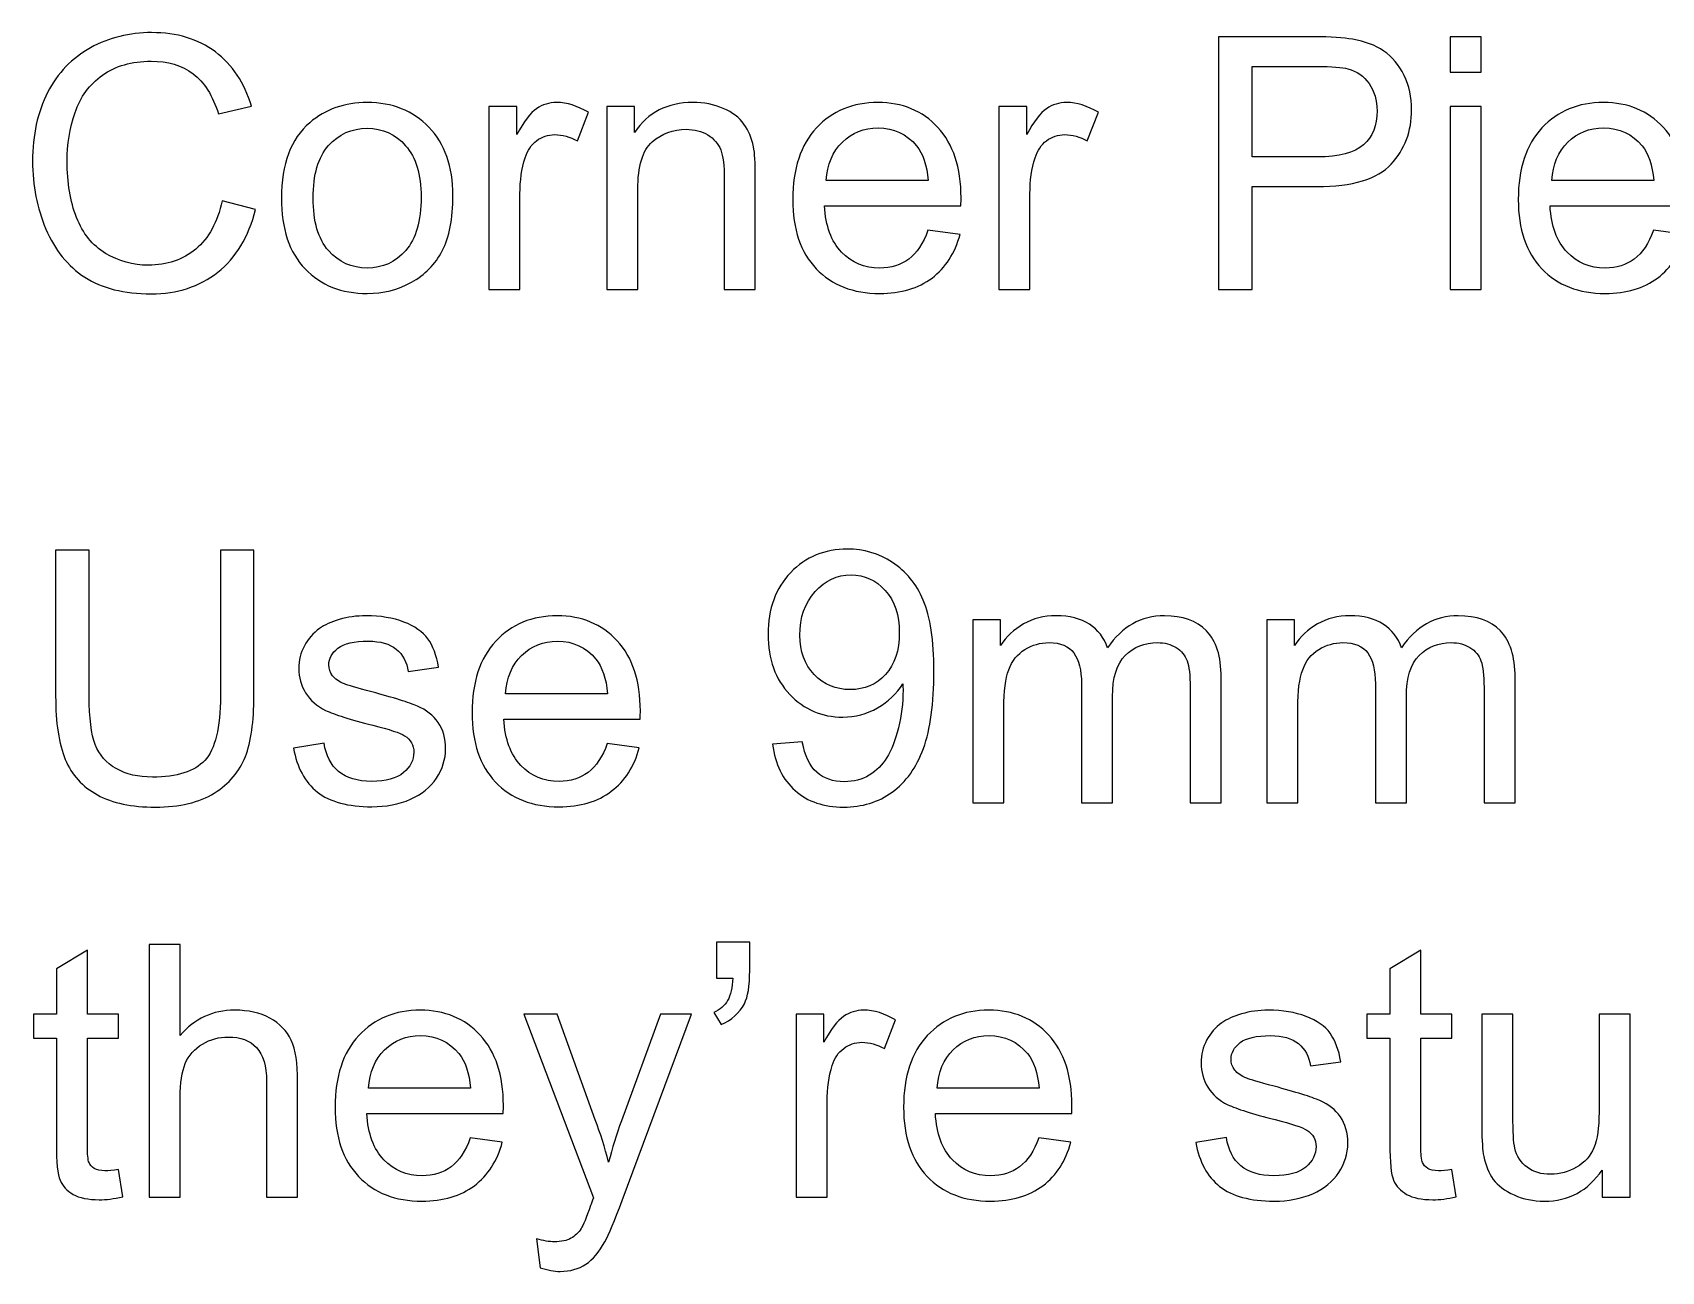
# Model space of a CAD drawing. Header units: centimetres. Extents: x 33 to 211, y -118 to 32.
# Drawn here: x 62.74 to 74.46, y -54.02 to -45.1 of the extents above; entities that cross this region are included whole.
import ezdxf

# ---------------------------------------------------------------- set-up
doc = ezdxf.new("R2010")
doc.units = ezdxf.units.CM
doc.header["$MEASUREMENT"] = 0
doc.layers.add('Layer 1', color=7, linetype='Continuous')

msp = doc.modelspace()

# ---------------------------------------------------------------- linework, layer by layer
at = {"layer": 'Layer 1', "color": 250}
for points, knots in [([(64.10007, -46.31407), (64.10007, -46.31407), (64.34137, -46.37503), (64.34137, -46.37503), (64.29099, -46.57272), (64.2004, -46.72301), (64.06959, -46.82672), (63.93878, -46.93044), (63.77876, -46.98251), (63.58953, -46.98251), (63.39395, -46.98251), (63.23478, -46.94272), (63.11201, -46.86271), (62.98924, -46.78312), (62.89611, -46.66755), (62.83219, -46.51642), (62.76826, -46.36487), (62.73609, -46.20273), (62.73609, -46.02916), (62.73609, -45.83993), (62.77207, -45.67483), (62.84446, -45.53386), (62.91685, -45.39289), (63.01972, -45.28579), (63.15307, -45.21255), (63.28642, -45.13932), (63.43332, -45.10291), (63.59334, -45.10291), (63.77537, -45.10291), (63.9282, -45.14905), (64.05181, -45.24176), (64.17585, -45.33447), (64.26221, -45.46444), (64.31089, -45.63208), (64.31089, -45.63208), (64.07467, -45.68796), (64.07467, -45.68796), (64.03276, -45.55588), (63.97138, -45.45936), (63.89137, -45.39924), (63.81136, -45.33871), (63.7106, -45.30865), (63.58911, -45.30865), (63.44983, -45.30865), (63.33299, -45.34209), (63.23943, -45.40898), (63.14588, -45.47587), (63.07984, -45.56604), (63.04216, -45.67864), (63.00406, -45.79167), (62.98501, -45.90809), (62.98501, -46.02789), (62.98501, -46.18241), (63.00745, -46.31745), (63.05232, -46.4326), (63.09719, -46.54817), (63.16704, -46.63411), (63.26187, -46.69126), (63.3567, -46.74841), (63.45914, -46.77677), (63.56963, -46.77677), (63.70425, -46.77677), (63.81771, -46.73782), (63.91084, -46.66035), (64.00397, -46.58246), (64.06705, -46.46731), (64.10007, -46.31407)], [0, 0, 0, 0, 0.04545455, 0.04545455, 0.04545455, 0.09090909, 0.09090909, 0.09090909, 0.13636364, 0.13636364, 0.13636364, 0.18181818, 0.18181818, 0.18181818, 0.22727273, 0.22727273, 0.22727273, 0.27272727, 0.27272727, 0.27272727, 0.31818182, 0.31818182, 0.31818182, 0.36363636, 0.36363636, 0.36363636, 0.40909091, 0.40909091, 0.40909091, 0.45454545, 0.45454545, 0.45454545, 0.5, 0.5, 0.5, 0.54545455, 0.54545455, 0.54545455, 0.59090909, 0.59090909, 0.59090909, 0.63636364, 0.63636364, 0.63636364, 0.68181818, 0.68181818, 0.68181818, 0.72727273, 0.72727273, 0.72727273, 0.77272727, 0.77272727, 0.77272727, 0.81818182, 0.81818182, 0.81818182, 0.86363636, 0.86363636, 0.86363636, 0.90909091, 0.90909091, 0.90909091, 0.95454545, 0.95454545, 0.95454545, 1, 1, 1, 1]), ([(71.27429, -46.95203), (71.27429, -46.95203), (71.27429, -45.13339), (71.27429, -45.13339), (71.27429, -45.13339), (71.96094, -45.13339), (71.96094, -45.13339), (72.08159, -45.13339), (72.17387, -45.13932), (72.2378, -45.15075), (72.32712, -45.16556), (72.40205, -45.19393), (72.46259, -45.23541), (72.52312, -45.27732), (72.57181, -45.33574), (72.60864, -45.41067), (72.64547, -45.4856), (72.66367, -45.56815), (72.66367, -45.65832), (72.66367, -45.81242), (72.61456, -45.94323), (72.51593, -46.04991), (72.41771, -46.15701), (72.23949, -46.21035), (71.9821, -46.21035), (71.9821, -46.21035), (71.51559, -46.21035), (71.51559, -46.21035), (71.51559, -46.21035), (71.51559, -46.95203), (71.51559, -46.95203), (71.51559, -46.95203), (71.27429, -46.95203), (71.27429, -46.95203)], [0, 0, 0, 0, 0.09090909, 0.09090909, 0.09090909, 0.18181818, 0.18181818, 0.18181818, 0.27272727, 0.27272727, 0.27272727, 0.36363636, 0.36363636, 0.36363636, 0.45454545, 0.45454545, 0.45454545, 0.54545455, 0.54545455, 0.54545455, 0.63636364, 0.63636364, 0.63636364, 0.72727273, 0.72727273, 0.72727273, 0.81818182, 0.81818182, 0.81818182, 0.90909091, 0.90909091, 0.90909091, 1, 1, 1, 1]), ([(72.94053, -45.38739), (72.94053, -45.38739), (72.94053, -45.13339), (72.94053, -45.13339), (72.94053, -45.13339), (73.16405, -45.13339), (73.16405, -45.13339), (73.16405, -45.13339), (73.16405, -45.38739), (73.16405, -45.38739), (73.16405, -45.38739), (72.94053, -45.38739), (72.94053, -45.38739)], [0, 0, 0, 0, 0.25, 0.25, 0.25, 0.5, 0.5, 0.5, 0.75, 0.75, 0.75, 1, 1, 1, 1]), ([(71.51559, -45.99699), (71.51559, -45.99699), (71.98549, -45.99699), (71.98549, -45.99699), (72.14128, -45.99699), (72.25134, -45.9682), (72.31696, -45.91021), (72.38215, -45.85221), (72.41475, -45.77093), (72.41475, -45.66552), (72.41475, -45.58974), (72.3957, -45.52455), (72.35718, -45.47036), (72.31865, -45.41618), (72.26785, -45.38019), (72.2052, -45.36284), (72.16456, -45.35225), (72.08963, -45.34675), (71.98083, -45.34675), (71.98083, -45.34675), (71.51559, -45.34675), (71.51559, -45.34675), (71.51559, -45.34675), (71.51559, -45.99699), (71.51559, -45.99699)], [0, 0, 0, 0, 0.125, 0.125, 0.125, 0.25, 0.25, 0.25, 0.375, 0.375, 0.375, 0.5, 0.5, 0.5, 0.625, 0.625, 0.625, 0.75, 0.75, 0.75, 0.875, 0.875, 0.875, 1, 1, 1, 1]), ([(64.52721, -46.2929), (64.52721, -46.04948), (64.59494, -45.86914), (64.73083, -45.75188), (64.84386, -45.65451), (64.98229, -45.60583), (65.14528, -45.60583), (65.32604, -45.60583), (65.47421, -45.6651), (65.58935, -45.78363), (65.70408, -45.90174), (65.76165, -46.06557), (65.76165, -46.27427), (65.76165, -46.44361), (65.73625, -46.57653), (65.68545, -46.67348), (65.63465, -46.77042), (65.56057, -46.84577), (65.4632, -46.89954), (65.36626, -46.9533), (65.26, -46.97997), (65.14528, -46.97997), (64.9607, -46.97997), (64.81169, -46.92113), (64.69781, -46.80302), (64.58394, -46.68491), (64.52721, -46.51473), (64.52721, -46.2929)], [0, 0, 0, 0, 0.11111111, 0.11111111, 0.11111111, 0.22222222, 0.22222222, 0.22222222, 0.33333333, 0.33333333, 0.33333333, 0.44444444, 0.44444444, 0.44444444, 0.55555556, 0.55555556, 0.55555556, 0.66666667, 0.66666667, 0.66666667, 0.77777778, 0.77777778, 0.77777778, 0.88888889, 0.88888889, 0.88888889, 1, 1, 1, 1]), ([(66.02115, -46.95203), (66.02115, -46.95203), (66.02115, -45.63377), (66.02115, -45.63377), (66.02115, -45.63377), (66.22181, -45.63377), (66.22181, -45.63377), (66.22181, -45.63377), (66.22181, -45.8357), (66.22181, -45.8357), (66.27303, -45.74214), (66.32045, -45.68034), (66.36405, -45.6507), (66.40765, -45.62065), (66.45549, -45.60583), (66.50756, -45.60583), (66.58291, -45.60583), (66.65954, -45.62954), (66.73743, -45.67653), (66.73743, -45.67653), (66.65784, -45.88269), (66.65784, -45.88269), (66.60366, -45.85221), (66.54947, -45.83697), (66.49528, -45.83697), (66.4466, -45.83697), (66.403, -45.85179), (66.36447, -45.881), (66.32595, -45.91021), (66.29843, -45.95085), (66.28192, -46.00292), (66.25695, -46.08208), (66.24467, -46.16886), (66.24467, -46.26327), (66.24467, -46.26327), (66.24467, -46.95203), (66.24467, -46.95203), (66.24467, -46.95203), (66.02115, -46.95203), (66.02115, -46.95203)], [0, 0, 0, 0, 0.07692308, 0.07692308, 0.07692308, 0.15384615, 0.15384615, 0.15384615, 0.23076923, 0.23076923, 0.23076923, 0.30769231, 0.30769231, 0.30769231, 0.38461538, 0.38461538, 0.38461538, 0.46153846, 0.46153846, 0.46153846, 0.53846154, 0.53846154, 0.53846154, 0.61538462, 0.61538462, 0.61538462, 0.69230769, 0.69230769, 0.69230769, 0.76923077, 0.76923077, 0.76923077, 0.84615385, 0.84615385, 0.84615385, 0.92307692, 0.92307692, 0.92307692, 1, 1, 1, 1]), ([(66.86951, -46.95203), (66.86951, -46.95203), (66.86951, -45.63377), (66.86951, -45.63377), (66.86951, -45.63377), (67.07017, -45.63377), (67.07017, -45.63377), (67.07017, -45.63377), (67.07017, -45.82088), (67.07017, -45.82088), (67.16669, -45.67737), (67.30639, -45.60583), (67.48885, -45.60583), (67.56843, -45.60583), (67.64125, -45.62022), (67.70771, -45.64859), (67.77417, -45.67695), (67.82413, -45.71463), (67.85715, -45.76077), (67.89017, -45.80691), (67.91345, -45.86195), (67.92657, -45.92545), (67.93462, -45.96693), (67.93885, -46.03932), (67.93885, -46.14262), (67.93885, -46.14262), (67.93885, -46.95203), (67.93885, -46.95203), (67.93885, -46.95203), (67.71533, -46.95203), (67.71533, -46.95203), (67.71533, -46.95203), (67.71533, -46.15108), (67.71533, -46.15108), (67.71533, -46.06007), (67.70686, -45.99191), (67.68951, -45.94704), (67.67215, -45.90216), (67.64125, -45.86618), (67.59722, -45.83909), (67.55319, -45.81242), (67.50112, -45.79887), (67.44186, -45.79887), (67.34703, -45.79887), (67.26533, -45.82893), (67.19632, -45.88946), (67.12732, -45.94958), (67.09303, -46.0643), (67.09303, -46.23279), (67.09303, -46.23279), (67.09303, -46.95203), (67.09303, -46.95203), (67.09303, -46.95203), (66.86951, -46.95203), (66.86951, -46.95203)], [0, 0, 0, 0, 0.05555556, 0.05555556, 0.05555556, 0.11111111, 0.11111111, 0.11111111, 0.16666667, 0.16666667, 0.16666667, 0.22222222, 0.22222222, 0.22222222, 0.27777778, 0.27777778, 0.27777778, 0.33333333, 0.33333333, 0.33333333, 0.38888889, 0.38888889, 0.38888889, 0.44444444, 0.44444444, 0.44444444, 0.5, 0.5, 0.5, 0.55555556, 0.55555556, 0.55555556, 0.61111111, 0.61111111, 0.61111111, 0.66666667, 0.66666667, 0.66666667, 0.72222222, 0.72222222, 0.72222222, 0.77777778, 0.77777778, 0.77777778, 0.83333333, 0.83333333, 0.83333333, 0.88888889, 0.88888889, 0.88888889, 0.94444444, 0.94444444, 0.94444444, 1, 1, 1, 1]), ([(69.18133, -46.52531), (69.18133, -46.52531), (69.41247, -46.55579), (69.41247, -46.55579), (69.37649, -46.68999), (69.30918, -46.79455), (69.21096, -46.86863), (69.11275, -46.94272), (68.98744, -46.97997), (68.83462, -46.97997), (68.64243, -46.97997), (68.49003, -46.9207), (68.37742, -46.80217), (68.26481, -46.68406), (68.20851, -46.51769), (68.20851, -46.30391), (68.20851, -46.08293), (68.26524, -45.91105), (68.37911, -45.78913), (68.49299, -45.66679), (68.64073, -45.60583), (68.82234, -45.60583), (68.99803, -45.60583), (69.14154, -45.66552), (69.25287, -45.78532), (69.36421, -45.90513), (69.42009, -46.07361), (69.42009, -46.29078), (69.42009, -46.30391), (69.41967, -46.3238), (69.41882, -46.35005), (69.41882, -46.35005), (68.43711, -46.35005), (68.43711, -46.35005), (68.44558, -46.49441), (68.48622, -46.60532), (68.55988, -46.68194), (68.63311, -46.75857), (68.72498, -46.79709), (68.83462, -46.79709), (68.91632, -46.79709), (68.98617, -46.7755), (69.04375, -46.73232), (69.10174, -46.68914), (69.14746, -46.62014), (69.18133, -46.52531)], [0, 0, 0, 0, 0.06666667, 0.06666667, 0.06666667, 0.13333333, 0.13333333, 0.13333333, 0.2, 0.2, 0.2, 0.26666667, 0.26666667, 0.26666667, 0.33333333, 0.33333333, 0.33333333, 0.4, 0.4, 0.4, 0.46666667, 0.46666667, 0.46666667, 0.53333333, 0.53333333, 0.53333333, 0.6, 0.6, 0.6, 0.66666667, 0.66666667, 0.66666667, 0.73333333, 0.73333333, 0.73333333, 0.8, 0.8, 0.8, 0.86666667, 0.86666667, 0.86666667, 0.93333333, 0.93333333, 0.93333333, 1, 1, 1, 1]), ([(69.69229, -46.95203), (69.69229, -46.95203), (69.69229, -45.63377), (69.69229, -45.63377), (69.69229, -45.63377), (69.89295, -45.63377), (69.89295, -45.63377), (69.89295, -45.63377), (69.89295, -45.8357), (69.89295, -45.8357), (69.94417, -45.74214), (69.99159, -45.68034), (70.03519, -45.6507), (70.07879, -45.62065), (70.12663, -45.60583), (70.1787, -45.60583), (70.25405, -45.60583), (70.33068, -45.62954), (70.40857, -45.67653), (70.40857, -45.67653), (70.32898, -45.88269), (70.32898, -45.88269), (70.2748, -45.85221), (70.22061, -45.83697), (70.16642, -45.83697), (70.11774, -45.83697), (70.07414, -45.85179), (70.03561, -45.881), (69.99709, -45.91021), (69.96957, -45.95085), (69.95306, -46.00292), (69.92809, -46.08208), (69.91581, -46.16886), (69.91581, -46.26327), (69.91581, -46.26327), (69.91581, -46.95203), (69.91581, -46.95203), (69.91581, -46.95203), (69.69229, -46.95203), (69.69229, -46.95203)], [0, 0, 0, 0, 0.07692308, 0.07692308, 0.07692308, 0.15384615, 0.15384615, 0.15384615, 0.23076923, 0.23076923, 0.23076923, 0.30769231, 0.30769231, 0.30769231, 0.38461538, 0.38461538, 0.38461538, 0.46153846, 0.46153846, 0.46153846, 0.53846154, 0.53846154, 0.53846154, 0.61538462, 0.61538462, 0.61538462, 0.69230769, 0.69230769, 0.69230769, 0.76923077, 0.76923077, 0.76923077, 0.84615385, 0.84615385, 0.84615385, 0.92307692, 0.92307692, 0.92307692, 1, 1, 1, 1]), ([(74.40399, -46.52531), (74.40399, -46.52531), (74.63513, -46.55579), (74.63513, -46.55579), (74.59915, -46.68999), (74.53184, -46.79455), (74.43362, -46.86863), (74.33541, -46.94272), (74.2101, -46.97997), (74.05728, -46.97997), (73.86509, -46.97997), (73.71269, -46.9207), (73.60008, -46.80217), (73.48747, -46.68406), (73.43117, -46.51769), (73.43117, -46.30391), (73.43117, -46.08293), (73.4879, -45.91105), (73.60177, -45.78913), (73.71565, -45.66679), (73.86339, -45.60583), (74.045, -45.60583), (74.22069, -45.60583), (74.3642, -45.66552), (74.47553, -45.78532), (74.58687, -45.90513), (74.64275, -46.07361), (74.64275, -46.29078), (74.64275, -46.30391), (74.64233, -46.3238), (74.64148, -46.35005), (74.64148, -46.35005), (73.65977, -46.35005), (73.65977, -46.35005), (73.66824, -46.49441), (73.70888, -46.60532), (73.78254, -46.68194), (73.85577, -46.75857), (73.94764, -46.79709), (74.05728, -46.79709), (74.13898, -46.79709), (74.20883, -46.7755), (74.26641, -46.73232), (74.3244, -46.68914), (74.37012, -46.62014), (74.40399, -46.52531)], [0, 0, 0, 0, 0.06666667, 0.06666667, 0.06666667, 0.13333333, 0.13333333, 0.13333333, 0.2, 0.2, 0.2, 0.26666667, 0.26666667, 0.26666667, 0.33333333, 0.33333333, 0.33333333, 0.4, 0.4, 0.4, 0.46666667, 0.46666667, 0.46666667, 0.53333333, 0.53333333, 0.53333333, 0.6, 0.6, 0.6, 0.66666667, 0.66666667, 0.66666667, 0.73333333, 0.73333333, 0.73333333, 0.8, 0.8, 0.8, 0.86666667, 0.86666667, 0.86666667, 0.93333333, 0.93333333, 0.93333333, 1, 1, 1, 1]), ([(72.94053, -46.95203), (72.94053, -46.95203), (72.94053, -45.63377), (72.94053, -45.63377), (72.94053, -45.63377), (73.16405, -45.63377), (73.16405, -45.63377), (73.16405, -45.63377), (73.16405, -46.95203), (73.16405, -46.95203), (73.16405, -46.95203), (72.94053, -46.95203), (72.94053, -46.95203)], [0, 0, 0, 0, 0.25, 0.25, 0.25, 0.5, 0.5, 0.5, 0.75, 0.75, 0.75, 1, 1, 1, 1]), ([(64.75581, -46.29332), (64.75581, -46.46181), (64.79264, -46.58796), (64.8663, -46.67136), (64.94038, -46.75518), (65.03309, -46.79709), (65.14528, -46.79709), (65.25619, -46.79709), (65.34848, -46.75518), (65.42256, -46.67094), (65.49622, -46.58669), (65.53305, -46.45842), (65.53305, -46.28613), (65.53305, -46.12357), (65.4958, -46.00038), (65.42171, -45.91698), (65.34763, -45.83316), (65.25534, -45.79125), (65.14528, -45.79125), (65.03309, -45.79125), (64.94038, -45.83274), (64.8663, -45.91613), (64.79264, -45.99953), (64.75581, -46.12526), (64.75581, -46.29332)], [0, 0, 0, 0, 0.125, 0.125, 0.125, 0.25, 0.25, 0.25, 0.375, 0.375, 0.375, 0.5, 0.5, 0.5, 0.625, 0.625, 0.625, 0.75, 0.75, 0.75, 0.875, 0.875, 0.875, 1, 1, 1, 1]), ([(68.44981, -46.16717), (68.44981, -46.16717), (69.18387, -46.16717), (69.18387, -46.16717), (69.17413, -46.05626), (69.14577, -45.97328), (69.09963, -45.91783), (69.02893, -45.83189), (68.93664, -45.78871), (68.82361, -45.78871), (68.72117, -45.78871), (68.63523, -45.823), (68.56538, -45.89158), (68.49595, -45.96016), (68.45743, -46.05202), (68.44981, -46.16717)], [0, 0, 0, 0, 0.2, 0.2, 0.2, 0.4, 0.4, 0.4, 0.6, 0.6, 0.6, 0.8, 0.8, 0.8, 1, 1, 1, 1]), ([(73.67247, -46.16717), (73.67247, -46.16717), (74.40653, -46.16717), (74.40653, -46.16717), (74.39679, -46.05626), (74.36843, -45.97328), (74.32229, -45.91783), (74.25159, -45.83189), (74.1593, -45.78871), (74.04627, -45.78871), (73.94383, -45.78871), (73.85789, -45.823), (73.78804, -45.89158), (73.71861, -45.96016), (73.68009, -46.05202), (73.67247, -46.16717)], [0, 0, 0, 0, 0.2, 0.2, 0.2, 0.4, 0.4, 0.4, 0.6, 0.6, 0.6, 0.8, 0.8, 0.8, 1, 1, 1, 1]), ([(64.08826, -48.82661), (64.08826, -48.82661), (64.32956, -48.82661), (64.32956, -48.82661), (64.32956, -48.82661), (64.32956, -49.8769), (64.32956, -49.8769), (64.32956, -50.05978), (64.30882, -50.20498), (64.26775, -50.31251), (64.22627, -50.41961), (64.15176, -50.50724), (64.04423, -50.57455), (63.93628, -50.64186), (63.79531, -50.67573), (63.62005, -50.67573), (63.4503, -50.67573), (63.31102, -50.64652), (63.20307, -50.58768), (63.0947, -50.52883), (63.01765, -50.44417), (62.97151, -50.33283), (62.92536, -50.22149), (62.90208, -50.06952), (62.90208, -49.8769), (62.90208, -49.8769), (62.90208, -48.82661), (62.90208, -48.82661), (62.90208, -48.82661), (63.14338, -48.82661), (63.14338, -48.82661), (63.14338, -48.82661), (63.14338, -49.87648), (63.14338, -49.87648), (63.14338, -50.03438), (63.1582, -50.15122), (63.18741, -50.22573), (63.21662, -50.30066), (63.26657, -50.35865), (63.33811, -50.39887), (63.40923, -50.43951), (63.49644, -50.45983), (63.59931, -50.45983), (63.77542, -50.45983), (63.90115, -50.41961), (63.97608, -50.3396), (64.05101, -50.25917), (64.08826, -50.10508), (64.08826, -49.87648), (64.08826, -49.87648), (64.08826, -48.82661), (64.08826, -48.82661)], [0, 0, 0, 0, 0.05882353, 0.05882353, 0.05882353, 0.11764706, 0.11764706, 0.11764706, 0.17647059, 0.17647059, 0.17647059, 0.23529412, 0.23529412, 0.23529412, 0.29411765, 0.29411765, 0.29411765, 0.35294118, 0.35294118, 0.35294118, 0.41176471, 0.41176471, 0.41176471, 0.47058824, 0.47058824, 0.47058824, 0.52941176, 0.52941176, 0.52941176, 0.58823529, 0.58823529, 0.58823529, 0.64705882, 0.64705882, 0.64705882, 0.70588235, 0.70588235, 0.70588235, 0.76470588, 0.76470588, 0.76470588, 0.82352941, 0.82352941, 0.82352941, 0.88235294, 0.88235294, 0.88235294, 0.94117647, 0.94117647, 0.94117647, 1, 1, 1, 1]), ([(68.06378, -50.22361), (68.06378, -50.22361), (68.27714, -50.20583), (68.27714, -50.20583), (68.29534, -50.30658), (68.33006, -50.3794), (68.38128, -50.42469), (68.4325, -50.46999), (68.49812, -50.49285), (68.57855, -50.49285), (68.64713, -50.49285), (68.70725, -50.47719), (68.75932, -50.44544), (68.81139, -50.41411), (68.85372, -50.3722), (68.88632, -50.31928), (68.91891, -50.26679), (68.94643, -50.19567), (68.96887, -50.10635), (68.9913, -50.01702), (69.00231, -49.92601), (69.00231, -49.8333), (69.00231, -49.82356), (69.00189, -49.80832), (69.00104, -49.78842), (68.95659, -49.85954), (68.89563, -49.91754), (68.81858, -49.96157), (68.74154, -50.00602), (68.65772, -50.02803), (68.56797, -50.02803), (68.41769, -50.02803), (68.29069, -49.97342), (68.18655, -49.8642), (68.08283, -49.7554), (68.03076, -49.61147), (68.03076, -49.43282), (68.03076, -49.24825), (68.08495, -49.10008), (68.19374, -48.98748), (68.30212, -48.87529), (68.43801, -48.81899), (68.60184, -48.81899), (68.71952, -48.81899), (68.82747, -48.85074), (68.92569, -48.91466), (69.02348, -48.97816), (69.09756, -49.06876), (69.14836, -49.18687), (69.19916, -49.30455), (69.22456, -49.47516), (69.22456, -49.69825), (69.22456, -49.93066), (69.19958, -50.11566), (69.14921, -50.25324), (69.09883, -50.39125), (69.02348, -50.49581), (68.92399, -50.56778), (68.82451, -50.63975), (68.70809, -50.67573), (68.57432, -50.67573), (68.43208, -50.67573), (68.31609, -50.63636), (68.22592, -50.5572), (68.13617, -50.47803), (68.08198, -50.3667), (68.06378, -50.22361)], [0, 0, 0, 0, 0.04545455, 0.04545455, 0.04545455, 0.09090909, 0.09090909, 0.09090909, 0.13636364, 0.13636364, 0.13636364, 0.18181818, 0.18181818, 0.18181818, 0.22727273, 0.22727273, 0.22727273, 0.27272727, 0.27272727, 0.27272727, 0.31818182, 0.31818182, 0.31818182, 0.36363636, 0.36363636, 0.36363636, 0.40909091, 0.40909091, 0.40909091, 0.45454545, 0.45454545, 0.45454545, 0.5, 0.5, 0.5, 0.54545455, 0.54545455, 0.54545455, 0.59090909, 0.59090909, 0.59090909, 0.63636364, 0.63636364, 0.63636364, 0.68181818, 0.68181818, 0.68181818, 0.72727273, 0.72727273, 0.72727273, 0.77272727, 0.77272727, 0.77272727, 0.81818182, 0.81818182, 0.81818182, 0.86363636, 0.86363636, 0.86363636, 0.90909091, 0.90909091, 0.90909091, 0.95454545, 0.95454545, 0.95454545, 1, 1, 1, 1]), ([(68.97564, -49.42139), (68.97564, -49.29355), (68.94177, -49.19195), (68.87404, -49.11702), (68.80673, -49.04209), (68.7246, -49.00441), (68.62808, -49.00441), (68.52818, -49.00441), (68.44182, -49.04463), (68.369, -49.12548), (68.29577, -49.20634), (68.25936, -49.31133), (68.25936, -49.44002), (68.25936, -49.55559), (68.29407, -49.64957), (68.36308, -49.72154), (68.4325, -49.79393), (68.51886, -49.82991), (68.62173, -49.82991), (68.72503, -49.82991), (68.80969, -49.79393), (68.87616, -49.72154), (68.94262, -49.64957), (68.97564, -49.54924), (68.97564, -49.42139)], [0, 0, 0, 0, 0.125, 0.125, 0.125, 0.25, 0.25, 0.25, 0.375, 0.375, 0.375, 0.5, 0.5, 0.5, 0.625, 0.625, 0.625, 0.75, 0.75, 0.75, 0.875, 0.875, 0.875, 1, 1, 1, 1]), ([(64.61446, -50.25155), (64.61446, -50.25155), (64.83544, -50.21599), (64.83544, -50.21599), (64.84772, -50.30447), (64.88243, -50.3722), (64.93916, -50.41961), (64.99588, -50.4666), (65.07547, -50.49031), (65.17707, -50.49031), (65.27994, -50.49031), (65.35614, -50.46957), (65.40609, -50.42766), (65.45562, -50.38617), (65.4806, -50.33706), (65.4806, -50.28076), (65.4806, -50.23038), (65.45816, -50.19059), (65.41371, -50.1618), (65.38239, -50.14191), (65.30619, -50.11693), (65.18511, -50.08603), (65.02171, -50.04496), (64.90868, -50.0094), (64.84518, -49.97935), (64.7821, -49.94887), (64.73426, -49.90738), (64.70167, -49.85404), (64.66907, -49.80112), (64.65256, -49.74228), (64.65256, -49.67793), (64.65256, -49.61909), (64.66611, -49.5649), (64.69278, -49.51495), (64.71987, -49.465), (64.75628, -49.42351), (64.80242, -49.39049), (64.83713, -49.36509), (64.88455, -49.3435), (64.94424, -49.32572), (65.00435, -49.30794), (65.06827, -49.29905), (65.13685, -49.29905), (65.24015, -49.29905), (65.33074, -49.31387), (65.40863, -49.34392), (65.48695, -49.37356), (65.54452, -49.4142), (65.58178, -49.465), (65.61861, -49.51622), (65.64443, -49.58438), (65.6584, -49.66989), (65.6584, -49.66989), (65.43996, -49.70037), (65.43996, -49.70037), (65.43022, -49.63179), (65.40144, -49.57803), (65.35402, -49.5395), (65.30661, -49.50098), (65.23972, -49.48193), (65.15294, -49.48193), (65.05092, -49.48193), (64.97768, -49.49886), (64.93408, -49.53273), (64.89047, -49.5666), (64.86846, -49.60639), (64.86846, -49.65169), (64.86846, -49.68047), (64.87735, -49.70672), (64.89555, -49.73), (64.91376, -49.75371), (64.94212, -49.77361), (64.98107, -49.78927), (65.0035, -49.79774), (65.0687, -49.81679), (65.17792, -49.84642), (65.3354, -49.88833), (65.44546, -49.92304), (65.50812, -49.94971), (65.57077, -49.97638), (65.61988, -50.01575), (65.65544, -50.06655), (65.69142, -50.11778), (65.7092, -50.18128), (65.7092, -50.25748), (65.7092, -50.33156), (65.68761, -50.40141), (65.64401, -50.46703), (65.6004, -50.53264), (65.53775, -50.58344), (65.45605, -50.61943), (65.37392, -50.65541), (65.28121, -50.67319), (65.17792, -50.67319), (65.00689, -50.67319), (64.87608, -50.63763), (64.78633, -50.56693), (64.69659, -50.49581), (64.63944, -50.39083), (64.61446, -50.25155)], [0, 0, 0, 0, 0.03030303, 0.03030303, 0.03030303, 0.06060606, 0.06060606, 0.06060606, 0.09090909, 0.09090909, 0.09090909, 0.12121212, 0.12121212, 0.12121212, 0.15151515, 0.15151515, 0.15151515, 0.18181818, 0.18181818, 0.18181818, 0.21212121, 0.21212121, 0.21212121, 0.24242424, 0.24242424, 0.24242424, 0.27272727, 0.27272727, 0.27272727, 0.3030303, 0.3030303, 0.3030303, 0.33333333, 0.33333333, 0.33333333, 0.36363636, 0.36363636, 0.36363636, 0.39393939, 0.39393939, 0.39393939, 0.42424242, 0.42424242, 0.42424242, 0.45454545, 0.45454545, 0.45454545, 0.48484848, 0.48484848, 0.48484848, 0.51515152, 0.51515152, 0.51515152, 0.54545455, 0.54545455, 0.54545455, 0.57575758, 0.57575758, 0.57575758, 0.60606061, 0.60606061, 0.60606061, 0.63636364, 0.63636364, 0.63636364, 0.66666667, 0.66666667, 0.66666667, 0.6969697, 0.6969697, 0.6969697, 0.72727273, 0.72727273, 0.72727273, 0.75757576, 0.75757576, 0.75757576, 0.78787879, 0.78787879, 0.78787879, 0.81818182, 0.81818182, 0.81818182, 0.84848485, 0.84848485, 0.84848485, 0.87878788, 0.87878788, 0.87878788, 0.90909091, 0.90909091, 0.90909091, 0.93939394, 0.93939394, 0.93939394, 0.96969697, 0.96969697, 0.96969697, 1, 1, 1, 1]), ([(66.87252, -50.21853), (66.87252, -50.21853), (67.10366, -50.24901), (67.10366, -50.24901), (67.06768, -50.38321), (67.00037, -50.48777), (66.90215, -50.56185), (66.80394, -50.63594), (66.67863, -50.67319), (66.52581, -50.67319), (66.33362, -50.67319), (66.18122, -50.61392), (66.06861, -50.49539), (65.956, -50.37728), (65.8997, -50.21091), (65.8997, -49.99713), (65.8997, -49.77615), (65.95643, -49.60427), (66.0703, -49.48235), (66.18418, -49.36001), (66.33192, -49.29905), (66.51353, -49.29905), (66.68922, -49.29905), (66.83273, -49.35874), (66.94406, -49.47854), (67.0554, -49.59835), (67.11128, -49.76683), (67.11128, -49.984), (67.11128, -49.99713), (67.11086, -50.01702), (67.11001, -50.04327), (67.11001, -50.04327), (66.1283, -50.04327), (66.1283, -50.04327), (66.13677, -50.18763), (66.17741, -50.29854), (66.25107, -50.37516), (66.3243, -50.45179), (66.41617, -50.49031), (66.52581, -50.49031), (66.60751, -50.49031), (66.67736, -50.46872), (66.73494, -50.42554), (66.79293, -50.38236), (66.83865, -50.31336), (66.87252, -50.21853)], [0, 0, 0, 0, 0.06666667, 0.06666667, 0.06666667, 0.13333333, 0.13333333, 0.13333333, 0.2, 0.2, 0.2, 0.26666667, 0.26666667, 0.26666667, 0.33333333, 0.33333333, 0.33333333, 0.4, 0.4, 0.4, 0.46666667, 0.46666667, 0.46666667, 0.53333333, 0.53333333, 0.53333333, 0.6, 0.6, 0.6, 0.66666667, 0.66666667, 0.66666667, 0.73333333, 0.73333333, 0.73333333, 0.8, 0.8, 0.8, 0.86666667, 0.86666667, 0.86666667, 0.93333333, 0.93333333, 0.93333333, 1, 1, 1, 1]), ([(69.50438, -50.64525), (69.50438, -50.64525), (69.50438, -49.32699), (69.50438, -49.32699), (69.50438, -49.32699), (69.70504, -49.32699), (69.70504, -49.32699), (69.70504, -49.32699), (69.70504, -49.51326), (69.70504, -49.51326), (69.7461, -49.44891), (69.80114, -49.39684), (69.86972, -49.35789), (69.9383, -49.31852), (70.01619, -49.29905), (70.10382, -49.29905), (70.20119, -49.29905), (70.2812, -49.31937), (70.34343, -49.35959), (70.40566, -49.40023), (70.44968, -49.45653), (70.47508, -49.52934), (70.58007, -49.37567), (70.71596, -49.29905), (70.8836, -49.29905), (71.01483, -49.29905), (71.11601, -49.33503), (71.18628, -49.40742), (71.25698, -49.47981), (71.29254, -49.59115), (71.29254, -49.74143), (71.29254, -49.74143), (71.29254, -50.64525), (71.29254, -50.64525), (71.29254, -50.64525), (71.06902, -50.64525), (71.06902, -50.64525), (71.06902, -50.64525), (71.06902, -49.81552), (71.06902, -49.81552), (71.06902, -49.72662), (71.0614, -49.66227), (71.04701, -49.6229), (71.03261, -49.58353), (71.00637, -49.5522), (70.96784, -49.52807), (70.92974, -49.50394), (70.88487, -49.49209), (70.83365, -49.49209), (70.74051, -49.49209), (70.66347, -49.52299), (70.60208, -49.58438), (70.5407, -49.64618), (70.51022, -49.74482), (70.51022, -49.88029), (70.51022, -49.88029), (70.51022, -50.64525), (70.51022, -50.64525), (70.51022, -50.64525), (70.2867, -50.64525), (70.2867, -50.64525), (70.2867, -50.64525), (70.2867, -49.78969), (70.2867, -49.78969), (70.2867, -49.69063), (70.2685, -49.61613), (70.23209, -49.5666), (70.19568, -49.51707), (70.13599, -49.49209), (70.05344, -49.49209), (69.99079, -49.49209), (69.93279, -49.5086), (69.87945, -49.54162), (69.82611, -49.57464), (69.78759, -49.6229), (69.76346, -49.68682), (69.73975, -49.75032), (69.7279, -49.84219), (69.7279, -49.96199), (69.7279, -49.96199), (69.7279, -50.64525), (69.7279, -50.64525), (69.7279, -50.64525), (69.50438, -50.64525), (69.50438, -50.64525)], [0, 0, 0, 0, 0.03571429, 0.03571429, 0.03571429, 0.07142857, 0.07142857, 0.07142857, 0.10714286, 0.10714286, 0.10714286, 0.14285714, 0.14285714, 0.14285714, 0.17857143, 0.17857143, 0.17857143, 0.21428571, 0.21428571, 0.21428571, 0.25, 0.25, 0.25, 0.28571429, 0.28571429, 0.28571429, 0.32142857, 0.32142857, 0.32142857, 0.35714286, 0.35714286, 0.35714286, 0.39285714, 0.39285714, 0.39285714, 0.42857143, 0.42857143, 0.42857143, 0.46428571, 0.46428571, 0.46428571, 0.5, 0.5, 0.5, 0.53571429, 0.53571429, 0.53571429, 0.57142857, 0.57142857, 0.57142857, 0.60714286, 0.60714286, 0.60714286, 0.64285714, 0.64285714, 0.64285714, 0.67857143, 0.67857143, 0.67857143, 0.71428571, 0.71428571, 0.71428571, 0.75, 0.75, 0.75, 0.78571429, 0.78571429, 0.78571429, 0.82142857, 0.82142857, 0.82142857, 0.85714286, 0.85714286, 0.85714286, 0.89285714, 0.89285714, 0.89285714, 0.92857143, 0.92857143, 0.92857143, 0.96428571, 0.96428571, 0.96428571, 1, 1, 1, 1]), ([(71.6202, -50.64525), (71.6202, -50.64525), (71.6202, -49.32699), (71.6202, -49.32699), (71.6202, -49.32699), (71.82086, -49.32699), (71.82086, -49.32699), (71.82086, -49.32699), (71.82086, -49.51326), (71.82086, -49.51326), (71.86192, -49.44891), (71.91696, -49.39684), (71.98554, -49.35789), (72.05412, -49.31852), (72.13201, -49.29905), (72.21964, -49.29905), (72.31701, -49.29905), (72.39702, -49.31937), (72.45925, -49.35959), (72.52148, -49.40023), (72.5655, -49.45653), (72.5909, -49.52934), (72.69589, -49.37567), (72.83178, -49.29905), (72.99942, -49.29905), (73.13065, -49.29905), (73.23183, -49.33503), (73.3021, -49.40742), (73.3728, -49.47981), (73.40836, -49.59115), (73.40836, -49.74143), (73.40836, -49.74143), (73.40836, -50.64525), (73.40836, -50.64525), (73.40836, -50.64525), (73.18484, -50.64525), (73.18484, -50.64525), (73.18484, -50.64525), (73.18484, -49.81552), (73.18484, -49.81552), (73.18484, -49.72662), (73.17722, -49.66227), (73.16283, -49.6229), (73.14843, -49.58353), (73.12219, -49.5522), (73.08366, -49.52807), (73.04556, -49.50394), (73.00069, -49.49209), (72.94947, -49.49209), (72.85633, -49.49209), (72.77929, -49.52299), (72.7179, -49.58438), (72.65652, -49.64618), (72.62604, -49.74482), (72.62604, -49.88029), (72.62604, -49.88029), (72.62604, -50.64525), (72.62604, -50.64525), (72.62604, -50.64525), (72.40252, -50.64525), (72.40252, -50.64525), (72.40252, -50.64525), (72.40252, -49.78969), (72.40252, -49.78969), (72.40252, -49.69063), (72.38432, -49.61613), (72.34791, -49.5666), (72.3115, -49.51707), (72.25181, -49.49209), (72.16926, -49.49209), (72.10661, -49.49209), (72.04861, -49.5086), (71.99527, -49.54162), (71.94193, -49.57464), (71.90341, -49.6229), (71.87928, -49.68682), (71.85557, -49.75032), (71.84372, -49.84219), (71.84372, -49.96199), (71.84372, -49.96199), (71.84372, -50.64525), (71.84372, -50.64525), (71.84372, -50.64525), (71.6202, -50.64525), (71.6202, -50.64525)], [0, 0, 0, 0, 0.03571429, 0.03571429, 0.03571429, 0.07142857, 0.07142857, 0.07142857, 0.10714286, 0.10714286, 0.10714286, 0.14285714, 0.14285714, 0.14285714, 0.17857143, 0.17857143, 0.17857143, 0.21428571, 0.21428571, 0.21428571, 0.25, 0.25, 0.25, 0.28571429, 0.28571429, 0.28571429, 0.32142857, 0.32142857, 0.32142857, 0.35714286, 0.35714286, 0.35714286, 0.39285714, 0.39285714, 0.39285714, 0.42857143, 0.42857143, 0.42857143, 0.46428571, 0.46428571, 0.46428571, 0.5, 0.5, 0.5, 0.53571429, 0.53571429, 0.53571429, 0.57142857, 0.57142857, 0.57142857, 0.60714286, 0.60714286, 0.60714286, 0.64285714, 0.64285714, 0.64285714, 0.67857143, 0.67857143, 0.67857143, 0.71428571, 0.71428571, 0.71428571, 0.75, 0.75, 0.75, 0.78571429, 0.78571429, 0.78571429, 0.82142857, 0.82142857, 0.82142857, 0.85714286, 0.85714286, 0.85714286, 0.89285714, 0.89285714, 0.89285714, 0.92857143, 0.92857143, 0.92857143, 0.96428571, 0.96428571, 0.96428571, 1, 1, 1, 1]), ([(66.141, -49.86039), (66.141, -49.86039), (66.87506, -49.86039), (66.87506, -49.86039), (66.86532, -49.74948), (66.83696, -49.6665), (66.79082, -49.61105), (66.72012, -49.52511), (66.62783, -49.48193), (66.5148, -49.48193), (66.41236, -49.48193), (66.32642, -49.51622), (66.25657, -49.5848), (66.18714, -49.65338), (66.14862, -49.74524), (66.141, -49.86039)], [0, 0, 0, 0, 0.2, 0.2, 0.2, 0.4, 0.4, 0.4, 0.6, 0.6, 0.6, 0.8, 0.8, 0.8, 1, 1, 1, 1]), ([(63.3542, -53.28347), (63.3542, -53.28347), (63.38468, -53.48074), (63.38468, -53.48074), (63.32203, -53.49387), (63.26572, -53.50064), (63.21662, -53.50064), (63.13576, -53.50064), (63.07311, -53.48794), (63.02823, -53.46212), (62.98378, -53.43629), (62.95246, -53.40285), (62.93425, -53.36094), (62.91605, -53.31903), (62.90716, -53.23098), (62.90716, -53.09678), (62.90716, -53.09678), (62.90716, -52.33732), (62.90716, -52.33732), (62.90716, -52.33732), (62.74206, -52.33732), (62.74206, -52.33732), (62.74206, -52.33732), (62.74206, -52.1646), (62.74206, -52.1646), (62.74206, -52.1646), (62.90716, -52.1646), (62.90716, -52.1646), (62.90716, -52.1646), (62.90716, -51.83863), (62.90716, -51.83863), (62.90716, -51.83863), (63.13068, -51.70444), (63.13068, -51.70444), (63.13068, -51.70444), (63.13068, -52.1646), (63.13068, -52.1646), (63.13068, -52.1646), (63.3542, -52.1646), (63.3542, -52.1646), (63.3542, -52.1646), (63.3542, -52.33732), (63.3542, -52.33732), (63.3542, -52.33732), (63.13068, -52.33732), (63.13068, -52.33732), (63.13068, -52.33732), (63.13068, -53.10948), (63.13068, -53.10948), (63.13068, -53.1734), (63.13449, -53.21447), (63.14253, -53.23267), (63.15015, -53.25087), (63.16285, -53.26527), (63.18063, -53.27627), (63.19841, -53.28686), (63.22381, -53.29236), (63.25683, -53.29236), (63.28139, -53.29236), (63.31398, -53.2894), (63.3542, -53.28347)], [0, 0, 0, 0, 0.05, 0.05, 0.05, 0.1, 0.1, 0.1, 0.15, 0.15, 0.15, 0.2, 0.2, 0.2, 0.25, 0.25, 0.25, 0.3, 0.3, 0.3, 0.35, 0.35, 0.35, 0.4, 0.4, 0.4, 0.45, 0.45, 0.45, 0.5, 0.5, 0.5, 0.55, 0.55, 0.55, 0.6, 0.6, 0.6, 0.65, 0.65, 0.65, 0.7, 0.7, 0.7, 0.75, 0.75, 0.75, 0.8, 0.8, 0.8, 0.85, 0.85, 0.85, 0.9, 0.9, 0.9, 0.95, 0.95, 0.95, 1, 1, 1, 1]), ([(63.57476, -53.48286), (63.57476, -53.48286), (63.57476, -51.66422), (63.57476, -51.66422), (63.57476, -51.66422), (63.79828, -51.66422), (63.79828, -51.66422), (63.79828, -51.66422), (63.79828, -52.31869), (63.79828, -52.31869), (63.902, -52.1972), (64.03281, -52.13666), (64.19113, -52.13666), (64.28808, -52.13666), (64.37232, -52.15571), (64.44429, -52.19423), (64.51583, -52.23276), (64.56705, -52.28567), (64.59796, -52.35341), (64.62886, -52.42114), (64.6441, -52.51978), (64.6441, -52.64847), (64.6441, -52.64847), (64.6441, -53.48286), (64.6441, -53.48286), (64.6441, -53.48286), (64.42058, -53.48286), (64.42058, -53.48286), (64.42058, -53.48286), (64.42058, -52.64932), (64.42058, -52.64932), (64.42058, -52.53798), (64.39645, -52.4567), (64.34861, -52.4059), (64.30035, -52.3551), (64.23262, -52.3297), (64.14457, -52.3297), (64.07895, -52.3297), (64.01714, -52.34663), (63.95915, -52.38092), (63.90115, -52.41521), (63.86009, -52.46178), (63.83511, -52.52062), (63.81056, -52.57904), (63.79828, -52.6599), (63.79828, -52.76319), (63.79828, -52.76319), (63.79828, -53.48286), (63.79828, -53.48286), (63.79828, -53.48286), (63.57476, -53.48286), (63.57476, -53.48286)], [0, 0, 0, 0, 0.05882353, 0.05882353, 0.05882353, 0.11764706, 0.11764706, 0.11764706, 0.17647059, 0.17647059, 0.17647059, 0.23529412, 0.23529412, 0.23529412, 0.29411765, 0.29411765, 0.29411765, 0.35294118, 0.35294118, 0.35294118, 0.41176471, 0.41176471, 0.41176471, 0.47058824, 0.47058824, 0.47058824, 0.52941176, 0.52941176, 0.52941176, 0.58823529, 0.58823529, 0.58823529, 0.64705882, 0.64705882, 0.64705882, 0.70588235, 0.70588235, 0.70588235, 0.76470588, 0.76470588, 0.76470588, 0.82352941, 0.82352941, 0.82352941, 0.88235294, 0.88235294, 0.88235294, 0.94117647, 0.94117647, 0.94117647, 1, 1, 1, 1]), ([(67.65992, -51.90552), (67.65992, -51.90552), (67.65992, -51.64644), (67.65992, -51.64644), (67.65992, -51.64644), (67.89868, -51.64644), (67.89868, -51.64644), (67.89868, -51.64644), (67.89868, -51.85218), (67.89868, -51.85218), (67.89868, -51.96225), (67.88598, -52.04183), (67.86016, -52.09009), (67.82417, -52.15698), (67.76872, -52.20693), (67.69294, -52.2408), (67.69294, -52.2408), (67.6396, -52.15275), (67.6396, -52.15275), (67.68447, -52.13454), (67.71749, -52.10618), (67.73951, -52.06681), (67.76152, -52.02786), (67.7738, -51.9741), (67.77634, -51.90552), (67.77634, -51.90552), (67.65992, -51.90552), (67.65992, -51.90552)], [0, 0, 0, 0, 0.11111111, 0.11111111, 0.11111111, 0.22222222, 0.22222222, 0.22222222, 0.33333333, 0.33333333, 0.33333333, 0.44444444, 0.44444444, 0.44444444, 0.55555556, 0.55555556, 0.55555556, 0.66666667, 0.66666667, 0.66666667, 0.77777778, 0.77777778, 0.77777778, 0.88888889, 0.88888889, 0.88888889, 1, 1, 1, 1]), ([(72.9537, -53.28347), (72.9537, -53.28347), (72.98418, -53.48074), (72.98418, -53.48074), (72.92153, -53.49387), (72.86522, -53.50064), (72.81612, -53.50064), (72.73526, -53.50064), (72.67261, -53.48794), (72.62773, -53.46212), (72.58328, -53.43629), (72.55196, -53.40285), (72.53375, -53.36094), (72.51555, -53.31903), (72.50666, -53.23098), (72.50666, -53.09678), (72.50666, -53.09678), (72.50666, -52.33732), (72.50666, -52.33732), (72.50666, -52.33732), (72.34156, -52.33732), (72.34156, -52.33732), (72.34156, -52.33732), (72.34156, -52.1646), (72.34156, -52.1646), (72.34156, -52.1646), (72.50666, -52.1646), (72.50666, -52.1646), (72.50666, -52.1646), (72.50666, -51.83863), (72.50666, -51.83863), (72.50666, -51.83863), (72.73018, -51.70444), (72.73018, -51.70444), (72.73018, -51.70444), (72.73018, -52.1646), (72.73018, -52.1646), (72.73018, -52.1646), (72.9537, -52.1646), (72.9537, -52.1646), (72.9537, -52.1646), (72.9537, -52.33732), (72.9537, -52.33732), (72.9537, -52.33732), (72.73018, -52.33732), (72.73018, -52.33732), (72.73018, -52.33732), (72.73018, -53.10948), (72.73018, -53.10948), (72.73018, -53.1734), (72.73399, -53.21447), (72.74203, -53.23267), (72.74965, -53.25087), (72.76235, -53.26527), (72.78013, -53.27627), (72.79791, -53.28686), (72.82331, -53.29236), (72.85633, -53.29236), (72.88089, -53.29236), (72.91348, -53.2894), (72.9537, -53.28347)], [0, 0, 0, 0, 0.05, 0.05, 0.05, 0.1, 0.1, 0.1, 0.15, 0.15, 0.15, 0.2, 0.2, 0.2, 0.25, 0.25, 0.25, 0.3, 0.3, 0.3, 0.35, 0.35, 0.35, 0.4, 0.4, 0.4, 0.45, 0.45, 0.45, 0.5, 0.5, 0.5, 0.55, 0.55, 0.55, 0.6, 0.6, 0.6, 0.65, 0.65, 0.65, 0.7, 0.7, 0.7, 0.75, 0.75, 0.75, 0.8, 0.8, 0.8, 0.85, 0.85, 0.85, 0.9, 0.9, 0.9, 0.95, 0.95, 0.95, 1, 1, 1, 1]), ([(65.88658, -53.05614), (65.88658, -53.05614), (66.11772, -53.08662), (66.11772, -53.08662), (66.08174, -53.22082), (66.01443, -53.32538), (65.91621, -53.39946), (65.818, -53.47355), (65.69269, -53.5108), (65.53987, -53.5108), (65.34768, -53.5108), (65.19528, -53.45153), (65.08267, -53.333), (64.97006, -53.21489), (64.91376, -53.04852), (64.91376, -52.83474), (64.91376, -52.61376), (64.97049, -52.44188), (65.08436, -52.31996), (65.19824, -52.19762), (65.34598, -52.13666), (65.52759, -52.13666), (65.70328, -52.13666), (65.84679, -52.19635), (65.95812, -52.31615), (66.06946, -52.43596), (66.12534, -52.60444), (66.12534, -52.82161), (66.12534, -52.83474), (66.12492, -52.85463), (66.12407, -52.88088), (66.12407, -52.88088), (65.14236, -52.88088), (65.14236, -52.88088), (65.15083, -53.02524), (65.19147, -53.13615), (65.26513, -53.21277), (65.33836, -53.2894), (65.43023, -53.32792), (65.53987, -53.32792), (65.62157, -53.32792), (65.69142, -53.30633), (65.749, -53.26315), (65.80699, -53.21997), (65.85271, -53.15097), (65.88658, -53.05614)], [0, 0, 0, 0, 0.06666667, 0.06666667, 0.06666667, 0.13333333, 0.13333333, 0.13333333, 0.2, 0.2, 0.2, 0.26666667, 0.26666667, 0.26666667, 0.33333333, 0.33333333, 0.33333333, 0.4, 0.4, 0.4, 0.46666667, 0.46666667, 0.46666667, 0.53333333, 0.53333333, 0.53333333, 0.6, 0.6, 0.6, 0.66666667, 0.66666667, 0.66666667, 0.73333333, 0.73333333, 0.73333333, 0.8, 0.8, 0.8, 0.86666667, 0.86666667, 0.86666667, 0.93333333, 0.93333333, 0.93333333, 1, 1, 1, 1]), ([(66.38992, -53.98959), (66.38992, -53.98959), (66.36452, -53.783), (66.36452, -53.783), (66.41363, -53.79613), (66.45596, -53.8029), (66.49237, -53.8029), (66.54232, -53.8029), (66.58211, -53.79443), (66.61175, -53.77792), (66.6418, -53.76141), (66.66636, -53.73813), (66.68541, -53.7085), (66.69938, -53.68606), (66.72224, -53.6306), (66.75356, -53.5417), (66.7578, -53.52943), (66.76415, -53.51122), (66.77346, -53.48709), (66.77346, -53.48709), (66.27308, -52.1646), (66.27308, -52.1646), (66.27308, -52.1646), (66.51184, -52.1646), (66.51184, -52.1646), (66.51184, -52.1646), (66.78701, -52.92575), (66.78701, -52.92575), (66.82299, -53.02185), (66.85474, -53.12345), (66.8831, -53.23013), (66.90893, -53.1298), (66.93941, -53.03074), (66.97497, -52.93337), (66.97497, -52.93337), (67.25606, -52.1646), (67.25606, -52.1646), (67.25606, -52.1646), (67.47916, -52.1646), (67.47916, -52.1646), (67.47916, -52.1646), (66.98089, -53.50572), (66.98089, -53.50572), (66.92713, -53.65008), (66.88522, -53.74914), (66.85516, -53.80375), (66.81537, -53.87698), (66.76965, -53.93075), (66.71843, -53.96504), (66.66678, -53.99933), (66.6054, -54.01626), (66.53428, -54.01626), (66.4911, -54.01626), (66.44284, -54.00737), (66.38992, -53.98959)], [0, 0, 0, 0, 0.05555556, 0.05555556, 0.05555556, 0.11111111, 0.11111111, 0.11111111, 0.16666667, 0.16666667, 0.16666667, 0.22222222, 0.22222222, 0.22222222, 0.27777778, 0.27777778, 0.27777778, 0.33333333, 0.33333333, 0.33333333, 0.38888889, 0.38888889, 0.38888889, 0.44444444, 0.44444444, 0.44444444, 0.5, 0.5, 0.5, 0.55555556, 0.55555556, 0.55555556, 0.61111111, 0.61111111, 0.61111111, 0.66666667, 0.66666667, 0.66666667, 0.72222222, 0.72222222, 0.72222222, 0.77777778, 0.77777778, 0.77777778, 0.83333333, 0.83333333, 0.83333333, 0.88888889, 0.88888889, 0.88888889, 0.94444444, 0.94444444, 0.94444444, 1, 1, 1, 1]), ([(68.23184, -53.48286), (68.23184, -53.48286), (68.23184, -52.1646), (68.23184, -52.1646), (68.23184, -52.1646), (68.4325, -52.1646), (68.4325, -52.1646), (68.4325, -52.1646), (68.4325, -52.36653), (68.4325, -52.36653), (68.48372, -52.27297), (68.53114, -52.21117), (68.57474, -52.18153), (68.61834, -52.15148), (68.66618, -52.13666), (68.71825, -52.13666), (68.7936, -52.13666), (68.87023, -52.16037), (68.94812, -52.20736), (68.94812, -52.20736), (68.86853, -52.41352), (68.86853, -52.41352), (68.81435, -52.38304), (68.76016, -52.3678), (68.70597, -52.3678), (68.65729, -52.3678), (68.61369, -52.38262), (68.57516, -52.41183), (68.53664, -52.44104), (68.50912, -52.48168), (68.49261, -52.53375), (68.46764, -52.61291), (68.45536, -52.69969), (68.45536, -52.7941), (68.45536, -52.7941), (68.45536, -53.48286), (68.45536, -53.48286), (68.45536, -53.48286), (68.23184, -53.48286), (68.23184, -53.48286)], [0, 0, 0, 0, 0.07692308, 0.07692308, 0.07692308, 0.15384615, 0.15384615, 0.15384615, 0.23076923, 0.23076923, 0.23076923, 0.30769231, 0.30769231, 0.30769231, 0.38461538, 0.38461538, 0.38461538, 0.46153846, 0.46153846, 0.46153846, 0.53846154, 0.53846154, 0.53846154, 0.61538462, 0.61538462, 0.61538462, 0.69230769, 0.69230769, 0.69230769, 0.76923077, 0.76923077, 0.76923077, 0.84615385, 0.84615385, 0.84615385, 0.92307692, 0.92307692, 0.92307692, 1, 1, 1, 1]), ([(69.97936, -53.05614), (69.97936, -53.05614), (70.2105, -53.08662), (70.2105, -53.08662), (70.17452, -53.22082), (70.10721, -53.32538), (70.00899, -53.39946), (69.91078, -53.47355), (69.78547, -53.5108), (69.63265, -53.5108), (69.44046, -53.5108), (69.28806, -53.45153), (69.17545, -53.333), (69.06284, -53.21489), (69.00654, -53.04852), (69.00654, -52.83474), (69.00654, -52.61376), (69.06327, -52.44188), (69.17714, -52.31996), (69.29102, -52.19762), (69.43876, -52.13666), (69.62037, -52.13666), (69.79606, -52.13666), (69.93957, -52.19635), (70.0509, -52.31615), (70.16224, -52.43596), (70.21812, -52.60444), (70.21812, -52.82161), (70.21812, -52.83474), (70.2177, -52.85463), (70.21685, -52.88088), (70.21685, -52.88088), (69.23514, -52.88088), (69.23514, -52.88088), (69.24361, -53.02524), (69.28425, -53.13615), (69.35791, -53.21277), (69.43114, -53.2894), (69.52301, -53.32792), (69.63265, -53.32792), (69.71435, -53.32792), (69.7842, -53.30633), (69.84178, -53.26315), (69.89977, -53.21997), (69.94549, -53.15097), (69.97936, -53.05614)], [0, 0, 0, 0, 0.06666667, 0.06666667, 0.06666667, 0.13333333, 0.13333333, 0.13333333, 0.2, 0.2, 0.2, 0.26666667, 0.26666667, 0.26666667, 0.33333333, 0.33333333, 0.33333333, 0.4, 0.4, 0.4, 0.46666667, 0.46666667, 0.46666667, 0.53333333, 0.53333333, 0.53333333, 0.6, 0.6, 0.6, 0.66666667, 0.66666667, 0.66666667, 0.73333333, 0.73333333, 0.73333333, 0.8, 0.8, 0.8, 0.86666667, 0.86666667, 0.86666667, 0.93333333, 0.93333333, 0.93333333, 1, 1, 1, 1]), ([(71.10966, -53.08916), (71.10966, -53.08916), (71.33064, -53.0536), (71.33064, -53.0536), (71.34292, -53.14208), (71.37763, -53.20981), (71.43436, -53.25722), (71.49108, -53.30421), (71.57067, -53.32792), (71.67227, -53.32792), (71.77514, -53.32792), (71.85134, -53.30718), (71.90129, -53.26527), (71.95082, -53.22378), (71.9758, -53.17467), (71.9758, -53.11837), (71.9758, -53.06799), (71.95336, -53.0282), (71.90891, -52.99941), (71.87759, -52.97952), (71.80139, -52.95454), (71.68031, -52.92364), (71.51691, -52.88257), (71.40388, -52.84701), (71.34038, -52.81696), (71.2773, -52.78648), (71.22946, -52.74499), (71.19687, -52.69165), (71.16427, -52.63873), (71.14776, -52.57989), (71.14776, -52.51554), (71.14776, -52.4567), (71.16131, -52.40251), (71.18798, -52.35256), (71.21507, -52.30261), (71.25148, -52.26112), (71.29762, -52.2281), (71.33233, -52.2027), (71.37975, -52.18111), (71.43944, -52.16333), (71.49955, -52.14555), (71.56347, -52.13666), (71.63205, -52.13666), (71.73535, -52.13666), (71.82594, -52.15148), (71.90383, -52.18153), (71.98215, -52.21117), (72.03972, -52.25181), (72.07698, -52.30261), (72.11381, -52.35383), (72.13963, -52.42199), (72.1536, -52.5075), (72.1536, -52.5075), (71.93516, -52.53798), (71.93516, -52.53798), (71.92542, -52.4694), (71.89664, -52.41564), (71.84922, -52.37711), (71.80181, -52.33859), (71.73492, -52.31954), (71.64814, -52.31954), (71.54612, -52.31954), (71.47288, -52.33647), (71.42928, -52.37034), (71.38567, -52.40421), (71.36366, -52.444), (71.36366, -52.4893), (71.36366, -52.51808), (71.37255, -52.54433), (71.39075, -52.56761), (71.40896, -52.59132), (71.43732, -52.61122), (71.47627, -52.62688), (71.4987, -52.63535), (71.5639, -52.6544), (71.67312, -52.68403), (71.8306, -52.72594), (71.94066, -52.76065), (72.00332, -52.78732), (72.06597, -52.81399), (72.11508, -52.85336), (72.15064, -52.90416), (72.18662, -52.95539), (72.2044, -53.01889), (72.2044, -53.09509), (72.2044, -53.16917), (72.18281, -53.23902), (72.13921, -53.30464), (72.0956, -53.37025), (72.03295, -53.42105), (71.95125, -53.45704), (71.86912, -53.49302), (71.77641, -53.5108), (71.67312, -53.5108), (71.50209, -53.5108), (71.37128, -53.47524), (71.28153, -53.40454), (71.19179, -53.33342), (71.13464, -53.22844), (71.10966, -53.08916)], [0, 0, 0, 0, 0.03030303, 0.03030303, 0.03030303, 0.06060606, 0.06060606, 0.06060606, 0.09090909, 0.09090909, 0.09090909, 0.12121212, 0.12121212, 0.12121212, 0.15151515, 0.15151515, 0.15151515, 0.18181818, 0.18181818, 0.18181818, 0.21212121, 0.21212121, 0.21212121, 0.24242424, 0.24242424, 0.24242424, 0.27272727, 0.27272727, 0.27272727, 0.3030303, 0.3030303, 0.3030303, 0.33333333, 0.33333333, 0.33333333, 0.36363636, 0.36363636, 0.36363636, 0.39393939, 0.39393939, 0.39393939, 0.42424242, 0.42424242, 0.42424242, 0.45454545, 0.45454545, 0.45454545, 0.48484848, 0.48484848, 0.48484848, 0.51515152, 0.51515152, 0.51515152, 0.54545455, 0.54545455, 0.54545455, 0.57575758, 0.57575758, 0.57575758, 0.60606061, 0.60606061, 0.60606061, 0.63636364, 0.63636364, 0.63636364, 0.66666667, 0.66666667, 0.66666667, 0.6969697, 0.6969697, 0.6969697, 0.72727273, 0.72727273, 0.72727273, 0.75757576, 0.75757576, 0.75757576, 0.78787879, 0.78787879, 0.78787879, 0.81818182, 0.81818182, 0.81818182, 0.84848485, 0.84848485, 0.84848485, 0.87878788, 0.87878788, 0.87878788, 0.90909091, 0.90909091, 0.90909091, 0.93939394, 0.93939394, 0.93939394, 0.96969697, 0.96969697, 0.96969697, 1, 1, 1, 1]), ([(74.03532, -53.48286), (74.03532, -53.48286), (74.03532, -53.28686), (74.03532, -53.28686), (73.93287, -53.43629), (73.79402, -53.5108), (73.61834, -53.5108), (73.54087, -53.5108), (73.46848, -53.49598), (73.40117, -53.46635), (73.33386, -53.43629), (73.2839, -53.39904), (73.25131, -53.35417), (73.21871, -53.30887), (73.19585, -53.25384), (73.18273, -53.18864), (73.17384, -53.14462), (73.16918, -53.07519), (73.16918, -52.98036), (73.16918, -52.98036), (73.16918, -52.1646), (73.16918, -52.1646), (73.16918, -52.1646), (73.3927, -52.1646), (73.3927, -52.1646), (73.3927, -52.1646), (73.3927, -52.894), (73.3927, -52.894), (73.3927, -53.01042), (73.39736, -53.08916), (73.40625, -53.12938), (73.42022, -53.18822), (73.44985, -53.23394), (73.49557, -53.26738), (73.54087, -53.30083), (73.59675, -53.31776), (73.66363, -53.31776), (73.73052, -53.31776), (73.79317, -53.30083), (73.85159, -53.26654), (73.91001, -53.23225), (73.9515, -53.18526), (73.97605, -53.12641), (74.00018, -53.06757), (74.01246, -52.98163), (74.01246, -52.86945), (74.01246, -52.86945), (74.01246, -52.1646), (74.01246, -52.1646), (74.01246, -52.1646), (74.23598, -52.1646), (74.23598, -52.1646), (74.23598, -52.1646), (74.23598, -53.48286), (74.23598, -53.48286), (74.23598, -53.48286), (74.03532, -53.48286), (74.03532, -53.48286)], [0, 0, 0, 0, 0.05263158, 0.05263158, 0.05263158, 0.10526316, 0.10526316, 0.10526316, 0.15789474, 0.15789474, 0.15789474, 0.21052632, 0.21052632, 0.21052632, 0.26315789, 0.26315789, 0.26315789, 0.31578947, 0.31578947, 0.31578947, 0.36842105, 0.36842105, 0.36842105, 0.42105263, 0.42105263, 0.42105263, 0.47368421, 0.47368421, 0.47368421, 0.52631579, 0.52631579, 0.52631579, 0.57894737, 0.57894737, 0.57894737, 0.63157895, 0.63157895, 0.63157895, 0.68421053, 0.68421053, 0.68421053, 0.73684211, 0.73684211, 0.73684211, 0.78947368, 0.78947368, 0.78947368, 0.84210526, 0.84210526, 0.84210526, 0.89473684, 0.89473684, 0.89473684, 0.94736842, 0.94736842, 0.94736842, 1, 1, 1, 1]), ([(65.15506, -52.698), (65.15506, -52.698), (65.88912, -52.698), (65.88912, -52.698), (65.87938, -52.58709), (65.85102, -52.50411), (65.80488, -52.44866), (65.73418, -52.36272), (65.64189, -52.31954), (65.52886, -52.31954), (65.42642, -52.31954), (65.34048, -52.35383), (65.27063, -52.42241), (65.2012, -52.49099), (65.16268, -52.58285), (65.15506, -52.698)], [0, 0, 0, 0, 0.2, 0.2, 0.2, 0.4, 0.4, 0.4, 0.6, 0.6, 0.6, 0.8, 0.8, 0.8, 1, 1, 1, 1]), ([(69.24784, -52.698), (69.24784, -52.698), (69.9819, -52.698), (69.9819, -52.698), (69.97216, -52.58709), (69.9438, -52.50411), (69.89766, -52.44866), (69.82696, -52.36272), (69.73467, -52.31954), (69.62164, -52.31954), (69.5192, -52.31954), (69.43326, -52.35383), (69.36341, -52.42241), (69.29398, -52.49099), (69.25546, -52.58285), (69.24784, -52.698)], [0, 0, 0, 0, 0.2, 0.2, 0.2, 0.4, 0.4, 0.4, 0.6, 0.6, 0.6, 0.8, 0.8, 0.8, 1, 1, 1, 1])]:
    msp.add_open_spline(points, degree=3, knots=knots, dxfattribs=at)

doc.saveas('drawing.dxf')
